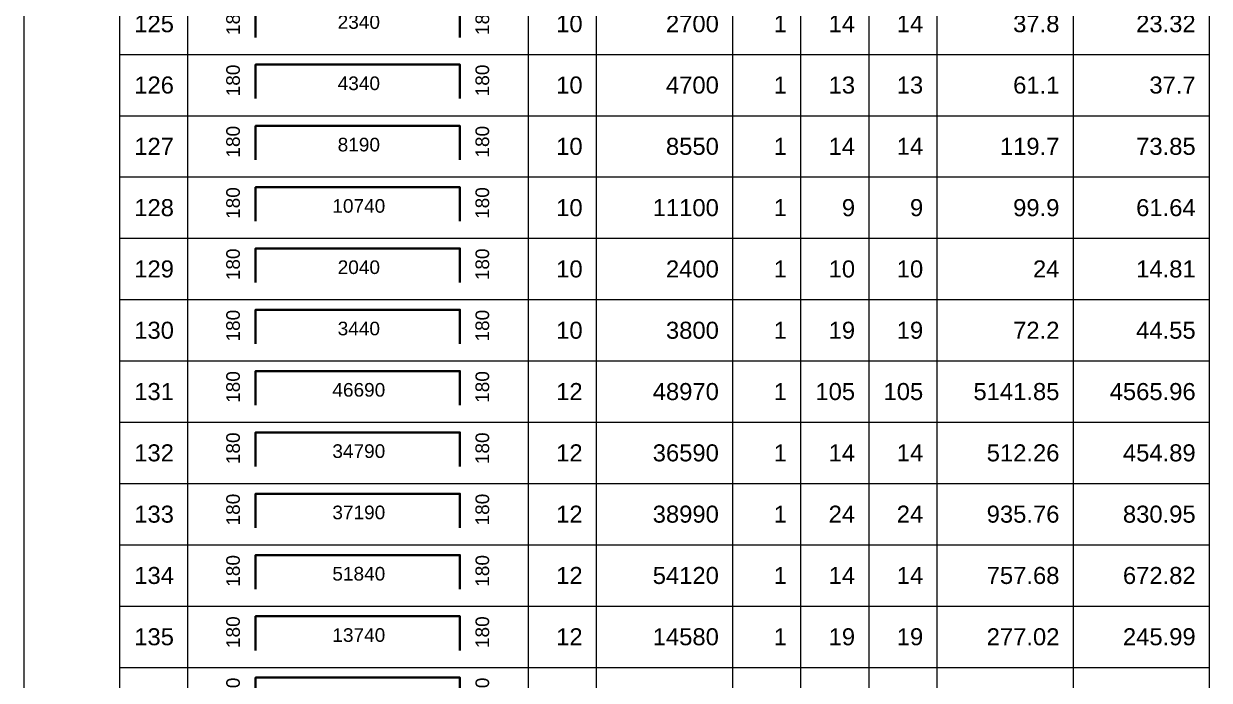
# Model space of a CAD drawing. Header units: millimetres. Extents: x -247377 to 927516, y -864259 to 155594.
# Drawn here: x 636100 to 653505, y -683548 to -673909 of the extents above; entities that cross this region are included whole.
import ezdxf
from ezdxf.enums import TextEntityAlignment as Align

# ---------------------------------------------------------------- set-up
doc = ezdxf.new("R2010")
doc.units = ezdxf.units.MM
doc.header["$MEASUREMENT"] = 0
for name, color, linetype, lineweight in [('NDC_FRAME', 7, 'Continuous', 20), ('NDC_S_REBAR', 4, 'Continuous', 35), ('NDC_S_VN TEXT', 7, 'Continuous', 20), ('NDC_Table', 3, 'Continuous', 20)]:
    doc.layers.add(name, color=color, linetype=linetype, lineweight=lineweight)
doc.styles.add('ARIAL', font='arial.ttf', dxfattribs={"width": 0.8})

# ---------------------------------------------------------------- blocks, each defined once
blk = doc.blocks.new('dang04')
at = {"layer": 'NDC_S_REBAR'}
blk.add_lwpolyline([(3405, -650), (3405, -150), (6405, -150), (6405, -650)], dxfattribs=at)
at = {"layer": 'NDC_Table'}
for p, q in [((0, 0), (0, -900)), ((1405, 0), (1405, -900)), ((2405, 0), (2405, -900)), ((7405, 0), (7405, -900)), ((8405, 0), (8405, -900)), ((10405, 0), (10405, -900)), ((11405, 0), (11405, -900)), ((12405, 0), (12405, -900)), ((13405, 0), (13405, -900)), ((15405, 0), (15405, -900)), ((17405, 0), (17405, -900)), ((1405, -900), (17405, -900))]:
    blk.add_line(p, q, dxfattribs=at)
at = {"layer": 'NDC_S_VN TEXT', "style": 'ARIAL'}
for p in [(3073, -150), (6733, -150)]:
    blk.add_attdef('D03', text='', height=200, rotation=90, dxfattribs=at).set_placement(p, align=Align.MIDDLE_RIGHT)
for p in [(2205, -450), (8205, -450), (10205, -450), (11205, -450), (12205, -450), (13205, -450), (15205, -450), (17205, -450)]:
    blk.add_attdef('D03', text='', height=250, dxfattribs=at).set_placement(p, align=Align.MIDDLE_RIGHT)
blk.add_attdef('D03', text='', height=200, dxfattribs=at).set_placement((4920, -425), align=Align.MIDDLE_CENTER)

msp = doc.modelspace()

# ---------------------------------------------------------------- block references
at = {"layer": 'NDC_FRAME'}
ref = msp.add_blockref('dang04', (636100.2, -673459.1), dxfattribs=at)
ref.add_attrib('D03', '125', dxfattribs={"layer": 'NDC_S_VN TEXT', "height": 250, "style": 'ARIAL'}).set_placement((638305.5, -673909.1), align=Align.MIDDLE_RIGHT)
ref.add_attrib('D03', '180', dxfattribs={"layer": 'NDC_S_VN TEXT', "height": 200, "rotation": 90, "style": 'ARIAL'}).set_placement((639173.5, -673609.1), align=Align.MIDDLE_RIGHT)
ref.add_attrib('D03', '2340', dxfattribs={"layer": 'NDC_S_VN TEXT', "height": 200, "style": 'ARIAL'}).set_placement((641019.8, -673883.8), align=Align.MIDDLE_CENTER)
ref.add_attrib('D03', '180', dxfattribs={"layer": 'NDC_S_VN TEXT', "height": 200, "rotation": 90, "style": 'ARIAL'}).set_placement((642832.7, -673609.1), align=Align.MIDDLE_RIGHT)
ref.add_attrib('D03', '10', dxfattribs={"layer": 'NDC_S_VN TEXT', "height": 250, "style": 'ARIAL'}).set_placement((644305.5, -673909.1), align=Align.MIDDLE_RIGHT)
ref.add_attrib('D03', '2700', dxfattribs={"layer": 'NDC_S_VN TEXT', "height": 250, "style": 'ARIAL'}).set_placement((646305.5, -673909.1), align=Align.MIDDLE_RIGHT)
ref.add_attrib('D03', '1', dxfattribs={"layer": 'NDC_S_VN TEXT', "height": 250, "style": 'ARIAL'}).set_placement((647305.5, -673909.1), align=Align.MIDDLE_RIGHT)
ref.add_attrib('D03', '14', dxfattribs={"layer": 'NDC_S_VN TEXT', "height": 250, "style": 'ARIAL'}).set_placement((648305.5, -673909.1), align=Align.MIDDLE_RIGHT)
ref.add_attrib('D03', '14', dxfattribs={"layer": 'NDC_S_VN TEXT', "height": 250, "style": 'ARIAL'}).set_placement((649305.5, -673908.8), align=Align.MIDDLE_RIGHT)
ref.add_attrib('D03', '37.8', dxfattribs={"layer": 'NDC_S_VN TEXT', "height": 250, "style": 'ARIAL'}).set_placement((651305.5, -673909.1), align=Align.MIDDLE_RIGHT)
ref.add_attrib('D03', '23.32', dxfattribs={"layer": 'NDC_S_VN TEXT', "height": 250, "style": 'ARIAL'}).set_placement((653305.5, -673909.1), align=Align.MIDDLE_RIGHT)
ref = msp.add_blockref('dang04', (636100.2, -674359.1), dxfattribs=at)
ref.add_attrib('D03', '126', dxfattribs={"layer": 'NDC_S_VN TEXT', "height": 250, "style": 'ARIAL'}).set_placement((638305.5, -674809.1), align=Align.MIDDLE_RIGHT)
ref.add_attrib('D03', '180', dxfattribs={"layer": 'NDC_S_VN TEXT', "height": 200, "rotation": 90, "style": 'ARIAL'}).set_placement((639173.5, -674509.1), align=Align.MIDDLE_RIGHT)
ref.add_attrib('D03', '4340', dxfattribs={"layer": 'NDC_S_VN TEXT', "height": 200, "style": 'ARIAL'}).set_placement((641019.8, -674783.8), align=Align.MIDDLE_CENTER)
ref.add_attrib('D03', '180', dxfattribs={"layer": 'NDC_S_VN TEXT', "height": 200, "rotation": 90, "style": 'ARIAL'}).set_placement((642832.7, -674509.1), align=Align.MIDDLE_RIGHT)
ref.add_attrib('D03', '10', dxfattribs={"layer": 'NDC_S_VN TEXT', "height": 250, "style": 'ARIAL'}).set_placement((644305.5, -674809.1), align=Align.MIDDLE_RIGHT)
ref.add_attrib('D03', '4700', dxfattribs={"layer": 'NDC_S_VN TEXT', "height": 250, "style": 'ARIAL'}).set_placement((646305.5, -674809.1), align=Align.MIDDLE_RIGHT)
ref.add_attrib('D03', '1', dxfattribs={"layer": 'NDC_S_VN TEXT', "height": 250, "style": 'ARIAL'}).set_placement((647305.5, -674809.1), align=Align.MIDDLE_RIGHT)
ref.add_attrib('D03', '13', dxfattribs={"layer": 'NDC_S_VN TEXT', "height": 250, "style": 'ARIAL'}).set_placement((648305.5, -674809.1), align=Align.MIDDLE_RIGHT)
ref.add_attrib('D03', '13', dxfattribs={"layer": 'NDC_S_VN TEXT', "height": 250, "style": 'ARIAL'}).set_placement((649305.5, -674808.8), align=Align.MIDDLE_RIGHT)
ref.add_attrib('D03', '61.1', dxfattribs={"layer": 'NDC_S_VN TEXT', "height": 250, "style": 'ARIAL'}).set_placement((651305.5, -674809.1), align=Align.MIDDLE_RIGHT)
ref.add_attrib('D03', '37.7', dxfattribs={"layer": 'NDC_S_VN TEXT', "height": 250, "style": 'ARIAL'}).set_placement((653305.5, -674809.1), align=Align.MIDDLE_RIGHT)
ref = msp.add_blockref('dang04', (636100.2, -675259.1), dxfattribs=at)
ref.add_attrib('D03', '127', dxfattribs={"layer": 'NDC_S_VN TEXT', "height": 250, "style": 'ARIAL'}).set_placement((638305.5, -675709.1), align=Align.MIDDLE_RIGHT)
ref.add_attrib('D03', '180', dxfattribs={"layer": 'NDC_S_VN TEXT', "height": 200, "rotation": 90, "style": 'ARIAL'}).set_placement((639173.5, -675409.1), align=Align.MIDDLE_RIGHT)
ref.add_attrib('D03', '8190', dxfattribs={"layer": 'NDC_S_VN TEXT', "height": 200, "style": 'ARIAL'}).set_placement((641019.8, -675683.8), align=Align.MIDDLE_CENTER)
ref.add_attrib('D03', '180', dxfattribs={"layer": 'NDC_S_VN TEXT', "height": 200, "rotation": 90, "style": 'ARIAL'}).set_placement((642832.7, -675409.1), align=Align.MIDDLE_RIGHT)
ref.add_attrib('D03', '10', dxfattribs={"layer": 'NDC_S_VN TEXT', "height": 250, "style": 'ARIAL'}).set_placement((644305.5, -675709.1), align=Align.MIDDLE_RIGHT)
ref.add_attrib('D03', '8550', dxfattribs={"layer": 'NDC_S_VN TEXT', "height": 250, "style": 'ARIAL'}).set_placement((646305.5, -675709.1), align=Align.MIDDLE_RIGHT)
ref.add_attrib('D03', '1', dxfattribs={"layer": 'NDC_S_VN TEXT', "height": 250, "style": 'ARIAL'}).set_placement((647305.5, -675709.1), align=Align.MIDDLE_RIGHT)
ref.add_attrib('D03', '14', dxfattribs={"layer": 'NDC_S_VN TEXT', "height": 250, "style": 'ARIAL'}).set_placement((648305.5, -675709.1), align=Align.MIDDLE_RIGHT)
ref.add_attrib('D03', '14', dxfattribs={"layer": 'NDC_S_VN TEXT', "height": 250, "style": 'ARIAL'}).set_placement((649305.5, -675708.8), align=Align.MIDDLE_RIGHT)
ref.add_attrib('D03', '119.7', dxfattribs={"layer": 'NDC_S_VN TEXT', "height": 250, "style": 'ARIAL'}).set_placement((651305.5, -675709.1), align=Align.MIDDLE_RIGHT)
ref.add_attrib('D03', '73.85', dxfattribs={"layer": 'NDC_S_VN TEXT', "height": 250, "style": 'ARIAL'}).set_placement((653305.5, -675709.1), align=Align.MIDDLE_RIGHT)
ref = msp.add_blockref('dang04', (636100.2, -676159.1), dxfattribs=at)
ref.add_attrib('D03', '128', dxfattribs={"layer": 'NDC_S_VN TEXT', "height": 250, "style": 'ARIAL'}).set_placement((638305.5, -676609.1), align=Align.MIDDLE_RIGHT)
ref.add_attrib('D03', '180', dxfattribs={"layer": 'NDC_S_VN TEXT', "height": 200, "rotation": 90, "style": 'ARIAL'}).set_placement((639173.5, -676309.1), align=Align.MIDDLE_RIGHT)
ref.add_attrib('D03', '10740', dxfattribs={"layer": 'NDC_S_VN TEXT', "height": 200, "style": 'ARIAL'}).set_placement((641019.8, -676583.8), align=Align.MIDDLE_CENTER)
ref.add_attrib('D03', '180', dxfattribs={"layer": 'NDC_S_VN TEXT', "height": 200, "rotation": 90, "style": 'ARIAL'}).set_placement((642832.7, -676309.1), align=Align.MIDDLE_RIGHT)
ref.add_attrib('D03', '10', dxfattribs={"layer": 'NDC_S_VN TEXT', "height": 250, "style": 'ARIAL'}).set_placement((644305.5, -676609.1), align=Align.MIDDLE_RIGHT)
ref.add_attrib('D03', '11100', dxfattribs={"layer": 'NDC_S_VN TEXT', "height": 250, "style": 'ARIAL'}).set_placement((646305.5, -676609.1), align=Align.MIDDLE_RIGHT)
ref.add_attrib('D03', '1', dxfattribs={"layer": 'NDC_S_VN TEXT', "height": 250, "style": 'ARIAL'}).set_placement((647305.5, -676609.1), align=Align.MIDDLE_RIGHT)
ref.add_attrib('D03', '9', dxfattribs={"layer": 'NDC_S_VN TEXT', "height": 250, "style": 'ARIAL'}).set_placement((648305.5, -676609.1), align=Align.MIDDLE_RIGHT)
ref.add_attrib('D03', '9', dxfattribs={"layer": 'NDC_S_VN TEXT', "height": 250, "style": 'ARIAL'}).set_placement((649305.5, -676608.8), align=Align.MIDDLE_RIGHT)
ref.add_attrib('D03', '99.9', dxfattribs={"layer": 'NDC_S_VN TEXT', "height": 250, "style": 'ARIAL'}).set_placement((651305.5, -676609.1), align=Align.MIDDLE_RIGHT)
ref.add_attrib('D03', '61.64', dxfattribs={"layer": 'NDC_S_VN TEXT', "height": 250, "style": 'ARIAL'}).set_placement((653305.5, -676609.1), align=Align.MIDDLE_RIGHT)
ref = msp.add_blockref('dang04', (636100.2, -677059.1), dxfattribs=at)
ref.add_attrib('D03', '129', dxfattribs={"layer": 'NDC_S_VN TEXT', "height": 250, "style": 'ARIAL'}).set_placement((638305.5, -677509.1), align=Align.MIDDLE_RIGHT)
ref.add_attrib('D03', '180', dxfattribs={"layer": 'NDC_S_VN TEXT', "height": 200, "rotation": 90, "style": 'ARIAL'}).set_placement((639173.5, -677209.1), align=Align.MIDDLE_RIGHT)
ref.add_attrib('D03', '2040', dxfattribs={"layer": 'NDC_S_VN TEXT', "height": 200, "style": 'ARIAL'}).set_placement((641019.8, -677483.8), align=Align.MIDDLE_CENTER)
ref.add_attrib('D03', '180', dxfattribs={"layer": 'NDC_S_VN TEXT', "height": 200, "rotation": 90, "style": 'ARIAL'}).set_placement((642832.7, -677209.1), align=Align.MIDDLE_RIGHT)
ref.add_attrib('D03', '10', dxfattribs={"layer": 'NDC_S_VN TEXT', "height": 250, "style": 'ARIAL'}).set_placement((644305.5, -677509.1), align=Align.MIDDLE_RIGHT)
ref.add_attrib('D03', '2400', dxfattribs={"layer": 'NDC_S_VN TEXT', "height": 250, "style": 'ARIAL'}).set_placement((646305.5, -677509.1), align=Align.MIDDLE_RIGHT)
ref.add_attrib('D03', '1', dxfattribs={"layer": 'NDC_S_VN TEXT', "height": 250, "style": 'ARIAL'}).set_placement((647305.5, -677509.1), align=Align.MIDDLE_RIGHT)
ref.add_attrib('D03', '10', dxfattribs={"layer": 'NDC_S_VN TEXT', "height": 250, "style": 'ARIAL'}).set_placement((648305.5, -677509.1), align=Align.MIDDLE_RIGHT)
ref.add_attrib('D03', '10', dxfattribs={"layer": 'NDC_S_VN TEXT', "height": 250, "style": 'ARIAL'}).set_placement((649305.5, -677508.8), align=Align.MIDDLE_RIGHT)
ref.add_attrib('D03', '24', dxfattribs={"layer": 'NDC_S_VN TEXT', "height": 250, "style": 'ARIAL'}).set_placement((651305.5, -677509.1), align=Align.MIDDLE_RIGHT)
ref.add_attrib('D03', '14.81', dxfattribs={"layer": 'NDC_S_VN TEXT', "height": 250, "style": 'ARIAL'}).set_placement((653305.5, -677509.1), align=Align.MIDDLE_RIGHT)
ref = msp.add_blockref('dang04', (636100.2, -677959.1), dxfattribs=at)
ref.add_attrib('D03', '130', dxfattribs={"layer": 'NDC_S_VN TEXT', "height": 250, "style": 'ARIAL'}).set_placement((638305.5, -678409.1), align=Align.MIDDLE_RIGHT)
ref.add_attrib('D03', '180', dxfattribs={"layer": 'NDC_S_VN TEXT', "height": 200, "rotation": 90, "style": 'ARIAL'}).set_placement((639173.5, -678109.1), align=Align.MIDDLE_RIGHT)
ref.add_attrib('D03', '3440', dxfattribs={"layer": 'NDC_S_VN TEXT', "height": 200, "style": 'ARIAL'}).set_placement((641019.8, -678383.8), align=Align.MIDDLE_CENTER)
ref.add_attrib('D03', '180', dxfattribs={"layer": 'NDC_S_VN TEXT', "height": 200, "rotation": 90, "style": 'ARIAL'}).set_placement((642832.7, -678109.1), align=Align.MIDDLE_RIGHT)
ref.add_attrib('D03', '10', dxfattribs={"layer": 'NDC_S_VN TEXT', "height": 250, "style": 'ARIAL'}).set_placement((644305.5, -678409.1), align=Align.MIDDLE_RIGHT)
ref.add_attrib('D03', '3800', dxfattribs={"layer": 'NDC_S_VN TEXT', "height": 250, "style": 'ARIAL'}).set_placement((646305.5, -678409.1), align=Align.MIDDLE_RIGHT)
ref.add_attrib('D03', '1', dxfattribs={"layer": 'NDC_S_VN TEXT', "height": 250, "style": 'ARIAL'}).set_placement((647305.5, -678409.1), align=Align.MIDDLE_RIGHT)
ref.add_attrib('D03', '19', dxfattribs={"layer": 'NDC_S_VN TEXT', "height": 250, "style": 'ARIAL'}).set_placement((648305.5, -678409.1), align=Align.MIDDLE_RIGHT)
ref.add_attrib('D03', '19', dxfattribs={"layer": 'NDC_S_VN TEXT', "height": 250, "style": 'ARIAL'}).set_placement((649305.5, -678408.8), align=Align.MIDDLE_RIGHT)
ref.add_attrib('D03', '72.2', dxfattribs={"layer": 'NDC_S_VN TEXT', "height": 250, "style": 'ARIAL'}).set_placement((651305.5, -678409.1), align=Align.MIDDLE_RIGHT)
ref.add_attrib('D03', '44.55', dxfattribs={"layer": 'NDC_S_VN TEXT', "height": 250, "style": 'ARIAL'}).set_placement((653305.5, -678409.1), align=Align.MIDDLE_RIGHT)
ref = msp.add_blockref('dang04', (636100.2, -678859.1), dxfattribs=at)
ref.add_attrib('D03', '131', dxfattribs={"layer": 'NDC_S_VN TEXT', "height": 250, "style": 'ARIAL'}).set_placement((638305.5, -679309.1), align=Align.MIDDLE_RIGHT)
ref.add_attrib('D03', '180', dxfattribs={"layer": 'NDC_S_VN TEXT', "height": 200, "rotation": 90, "style": 'ARIAL'}).set_placement((639173.5, -679009.1), align=Align.MIDDLE_RIGHT)
ref.add_attrib('D03', '46690', dxfattribs={"layer": 'NDC_S_VN TEXT', "height": 200, "style": 'ARIAL'}).set_placement((641019.8, -679283.8), align=Align.MIDDLE_CENTER)
ref.add_attrib('D03', '180', dxfattribs={"layer": 'NDC_S_VN TEXT', "height": 200, "rotation": 90, "style": 'ARIAL'}).set_placement((642832.7, -679009.1), align=Align.MIDDLE_RIGHT)
ref.add_attrib('D03', '12', dxfattribs={"layer": 'NDC_S_VN TEXT', "height": 250, "style": 'ARIAL'}).set_placement((644305.5, -679309.1), align=Align.MIDDLE_RIGHT)
ref.add_attrib('D03', '48970', dxfattribs={"layer": 'NDC_S_VN TEXT', "height": 250, "style": 'ARIAL'}).set_placement((646305.5, -679309.1), align=Align.MIDDLE_RIGHT)
ref.add_attrib('D03', '1', dxfattribs={"layer": 'NDC_S_VN TEXT', "height": 250, "style": 'ARIAL'}).set_placement((647305.5, -679309.1), align=Align.MIDDLE_RIGHT)
ref.add_attrib('D03', '105', dxfattribs={"layer": 'NDC_S_VN TEXT', "height": 250, "style": 'ARIAL'}).set_placement((648305.5, -679309.1), align=Align.MIDDLE_RIGHT)
ref.add_attrib('D03', '105', dxfattribs={"layer": 'NDC_S_VN TEXT', "height": 250, "style": 'ARIAL'}).set_placement((649305.5, -679308.8), align=Align.MIDDLE_RIGHT)
ref.add_attrib('D03', '5141.85', dxfattribs={"layer": 'NDC_S_VN TEXT', "height": 250, "style": 'ARIAL'}).set_placement((651305.5, -679309.1), align=Align.MIDDLE_RIGHT)
ref.add_attrib('D03', '4565.96', dxfattribs={"layer": 'NDC_S_VN TEXT', "height": 250, "style": 'ARIAL'}).set_placement((653305.5, -679309.1), align=Align.MIDDLE_RIGHT)
ref = msp.add_blockref('dang04', (636100.2, -679759.1), dxfattribs=at)
ref.add_attrib('D03', '132', dxfattribs={"layer": 'NDC_S_VN TEXT', "height": 250, "style": 'ARIAL'}).set_placement((638305.5, -680209.1), align=Align.MIDDLE_RIGHT)
ref.add_attrib('D03', '180', dxfattribs={"layer": 'NDC_S_VN TEXT', "height": 200, "rotation": 90, "style": 'ARIAL'}).set_placement((639173.5, -679909.1), align=Align.MIDDLE_RIGHT)
ref.add_attrib('D03', '34790', dxfattribs={"layer": 'NDC_S_VN TEXT', "height": 200, "style": 'ARIAL'}).set_placement((641019.8, -680183.8), align=Align.MIDDLE_CENTER)
ref.add_attrib('D03', '180', dxfattribs={"layer": 'NDC_S_VN TEXT', "height": 200, "rotation": 90, "style": 'ARIAL'}).set_placement((642832.7, -679909.1), align=Align.MIDDLE_RIGHT)
ref.add_attrib('D03', '12', dxfattribs={"layer": 'NDC_S_VN TEXT', "height": 250, "style": 'ARIAL'}).set_placement((644305.5, -680209.1), align=Align.MIDDLE_RIGHT)
ref.add_attrib('D03', '36590', dxfattribs={"layer": 'NDC_S_VN TEXT', "height": 250, "style": 'ARIAL'}).set_placement((646305.5, -680209.1), align=Align.MIDDLE_RIGHT)
ref.add_attrib('D03', '1', dxfattribs={"layer": 'NDC_S_VN TEXT', "height": 250, "style": 'ARIAL'}).set_placement((647305.5, -680209.1), align=Align.MIDDLE_RIGHT)
ref.add_attrib('D03', '14', dxfattribs={"layer": 'NDC_S_VN TEXT', "height": 250, "style": 'ARIAL'}).set_placement((648305.5, -680209.1), align=Align.MIDDLE_RIGHT)
ref.add_attrib('D03', '14', dxfattribs={"layer": 'NDC_S_VN TEXT', "height": 250, "style": 'ARIAL'}).set_placement((649305.5, -680208.8), align=Align.MIDDLE_RIGHT)
ref.add_attrib('D03', '512.26', dxfattribs={"layer": 'NDC_S_VN TEXT', "height": 250, "style": 'ARIAL'}).set_placement((651305.5, -680209.1), align=Align.MIDDLE_RIGHT)
ref.add_attrib('D03', '454.89', dxfattribs={"layer": 'NDC_S_VN TEXT', "height": 250, "style": 'ARIAL'}).set_placement((653305.5, -680209.1), align=Align.MIDDLE_RIGHT)
ref = msp.add_blockref('dang04', (636100.2, -680659.1), dxfattribs=at)
ref.add_attrib('D03', '133', dxfattribs={"layer": 'NDC_S_VN TEXT', "height": 250, "style": 'ARIAL'}).set_placement((638305.5, -681109.1), align=Align.MIDDLE_RIGHT)
ref.add_attrib('D03', '180', dxfattribs={"layer": 'NDC_S_VN TEXT', "height": 200, "rotation": 90, "style": 'ARIAL'}).set_placement((639173.5, -680809.1), align=Align.MIDDLE_RIGHT)
ref.add_attrib('D03', '37190', dxfattribs={"layer": 'NDC_S_VN TEXT', "height": 200, "style": 'ARIAL'}).set_placement((641019.8, -681083.8), align=Align.MIDDLE_CENTER)
ref.add_attrib('D03', '180', dxfattribs={"layer": 'NDC_S_VN TEXT', "height": 200, "rotation": 90, "style": 'ARIAL'}).set_placement((642832.7, -680809.1), align=Align.MIDDLE_RIGHT)
ref.add_attrib('D03', '12', dxfattribs={"layer": 'NDC_S_VN TEXT', "height": 250, "style": 'ARIAL'}).set_placement((644305.5, -681109.1), align=Align.MIDDLE_RIGHT)
ref.add_attrib('D03', '38990', dxfattribs={"layer": 'NDC_S_VN TEXT', "height": 250, "style": 'ARIAL'}).set_placement((646305.5, -681109.1), align=Align.MIDDLE_RIGHT)
ref.add_attrib('D03', '1', dxfattribs={"layer": 'NDC_S_VN TEXT', "height": 250, "style": 'ARIAL'}).set_placement((647305.5, -681109.1), align=Align.MIDDLE_RIGHT)
ref.add_attrib('D03', '24', dxfattribs={"layer": 'NDC_S_VN TEXT', "height": 250, "style": 'ARIAL'}).set_placement((648305.5, -681109.1), align=Align.MIDDLE_RIGHT)
ref.add_attrib('D03', '24', dxfattribs={"layer": 'NDC_S_VN TEXT', "height": 250, "style": 'ARIAL'}).set_placement((649305.5, -681108.8), align=Align.MIDDLE_RIGHT)
ref.add_attrib('D03', '935.76', dxfattribs={"layer": 'NDC_S_VN TEXT', "height": 250, "style": 'ARIAL'}).set_placement((651305.5, -681109.1), align=Align.MIDDLE_RIGHT)
ref.add_attrib('D03', '830.95', dxfattribs={"layer": 'NDC_S_VN TEXT', "height": 250, "style": 'ARIAL'}).set_placement((653305.5, -681109.1), align=Align.MIDDLE_RIGHT)
ref = msp.add_blockref('dang04', (636100.2, -681559.1), dxfattribs=at)
ref.add_attrib('D03', '134', dxfattribs={"layer": 'NDC_S_VN TEXT', "height": 250, "style": 'ARIAL'}).set_placement((638305.5, -682009.1), align=Align.MIDDLE_RIGHT)
ref.add_attrib('D03', '180', dxfattribs={"layer": 'NDC_S_VN TEXT', "height": 200, "rotation": 90, "style": 'ARIAL'}).set_placement((639173.5, -681709.1), align=Align.MIDDLE_RIGHT)
ref.add_attrib('D03', '51840', dxfattribs={"layer": 'NDC_S_VN TEXT', "height": 200, "style": 'ARIAL'}).set_placement((641019.8, -681983.8), align=Align.MIDDLE_CENTER)
ref.add_attrib('D03', '180', dxfattribs={"layer": 'NDC_S_VN TEXT', "height": 200, "rotation": 90, "style": 'ARIAL'}).set_placement((642832.7, -681709.1), align=Align.MIDDLE_RIGHT)
ref.add_attrib('D03', '12', dxfattribs={"layer": 'NDC_S_VN TEXT', "height": 250, "style": 'ARIAL'}).set_placement((644305.5, -682009.1), align=Align.MIDDLE_RIGHT)
ref.add_attrib('D03', '54120', dxfattribs={"layer": 'NDC_S_VN TEXT', "height": 250, "style": 'ARIAL'}).set_placement((646305.5, -682009.1), align=Align.MIDDLE_RIGHT)
ref.add_attrib('D03', '1', dxfattribs={"layer": 'NDC_S_VN TEXT', "height": 250, "style": 'ARIAL'}).set_placement((647305.5, -682009.1), align=Align.MIDDLE_RIGHT)
ref.add_attrib('D03', '14', dxfattribs={"layer": 'NDC_S_VN TEXT', "height": 250, "style": 'ARIAL'}).set_placement((648305.5, -682009.1), align=Align.MIDDLE_RIGHT)
ref.add_attrib('D03', '14', dxfattribs={"layer": 'NDC_S_VN TEXT', "height": 250, "style": 'ARIAL'}).set_placement((649305.5, -682008.8), align=Align.MIDDLE_RIGHT)
ref.add_attrib('D03', '757.68', dxfattribs={"layer": 'NDC_S_VN TEXT', "height": 250, "style": 'ARIAL'}).set_placement((651305.5, -682009.1), align=Align.MIDDLE_RIGHT)
ref.add_attrib('D03', '672.82', dxfattribs={"layer": 'NDC_S_VN TEXT', "height": 250, "style": 'ARIAL'}).set_placement((653305.5, -682009.1), align=Align.MIDDLE_RIGHT)
ref = msp.add_blockref('dang04', (636100.2, -682459.1), dxfattribs=at)
ref.add_attrib('D03', '135', dxfattribs={"layer": 'NDC_S_VN TEXT', "height": 250, "style": 'ARIAL'}).set_placement((638305.5, -682909.1), align=Align.MIDDLE_RIGHT)
ref.add_attrib('D03', '180', dxfattribs={"layer": 'NDC_S_VN TEXT', "height": 200, "rotation": 90, "style": 'ARIAL'}).set_placement((639173.5, -682609.1), align=Align.MIDDLE_RIGHT)
ref.add_attrib('D03', '13740', dxfattribs={"layer": 'NDC_S_VN TEXT', "height": 200, "style": 'ARIAL'}).set_placement((641019.8, -682883.8), align=Align.MIDDLE_CENTER)
ref.add_attrib('D03', '180', dxfattribs={"layer": 'NDC_S_VN TEXT', "height": 200, "rotation": 90, "style": 'ARIAL'}).set_placement((642832.7, -682609.1), align=Align.MIDDLE_RIGHT)
ref.add_attrib('D03', '12', dxfattribs={"layer": 'NDC_S_VN TEXT', "height": 250, "style": 'ARIAL'}).set_placement((644305.5, -682909.1), align=Align.MIDDLE_RIGHT)
ref.add_attrib('D03', '14580', dxfattribs={"layer": 'NDC_S_VN TEXT', "height": 250, "style": 'ARIAL'}).set_placement((646305.5, -682909.1), align=Align.MIDDLE_RIGHT)
ref.add_attrib('D03', '1', dxfattribs={"layer": 'NDC_S_VN TEXT', "height": 250, "style": 'ARIAL'}).set_placement((647305.5, -682909.1), align=Align.MIDDLE_RIGHT)
ref.add_attrib('D03', '19', dxfattribs={"layer": 'NDC_S_VN TEXT', "height": 250, "style": 'ARIAL'}).set_placement((648305.5, -682909.1), align=Align.MIDDLE_RIGHT)
ref.add_attrib('D03', '19', dxfattribs={"layer": 'NDC_S_VN TEXT', "height": 250, "style": 'ARIAL'}).set_placement((649305.5, -682908.8), align=Align.MIDDLE_RIGHT)
ref.add_attrib('D03', '277.02', dxfattribs={"layer": 'NDC_S_VN TEXT', "height": 250, "style": 'ARIAL'}).set_placement((651305.5, -682909.1), align=Align.MIDDLE_RIGHT)
ref.add_attrib('D03', '245.99', dxfattribs={"layer": 'NDC_S_VN TEXT', "height": 250, "style": 'ARIAL'}).set_placement((653305.5, -682909.1), align=Align.MIDDLE_RIGHT)
ref = msp.add_blockref('dang04', (636100.2, -683359.1), dxfattribs=at)
ref.add_attrib('D03', '136', dxfattribs={"layer": 'NDC_S_VN TEXT', "height": 250, "style": 'ARIAL'}).set_placement((638305.5, -683809.1), align=Align.MIDDLE_RIGHT)
ref.add_attrib('D03', '180', dxfattribs={"layer": 'NDC_S_VN TEXT', "height": 200, "rotation": 90, "style": 'ARIAL'}).set_placement((639173.5, -683509.1), align=Align.MIDDLE_RIGHT)
ref.add_attrib('D03', '34090', dxfattribs={"layer": 'NDC_S_VN TEXT', "height": 200, "style": 'ARIAL'}).set_placement((641019.8, -683783.8), align=Align.MIDDLE_CENTER)
ref.add_attrib('D03', '180', dxfattribs={"layer": 'NDC_S_VN TEXT', "height": 200, "rotation": 90, "style": 'ARIAL'}).set_placement((642832.7, -683509.1), align=Align.MIDDLE_RIGHT)
ref.add_attrib('D03', '12', dxfattribs={"layer": 'NDC_S_VN TEXT', "height": 250, "style": 'ARIAL'}).set_placement((644305.5, -683809.1), align=Align.MIDDLE_RIGHT)
ref.add_attrib('D03', '35890', dxfattribs={"layer": 'NDC_S_VN TEXT', "height": 250, "style": 'ARIAL'}).set_placement((646305.5, -683809.1), align=Align.MIDDLE_RIGHT)
ref.add_attrib('D03', '1', dxfattribs={"layer": 'NDC_S_VN TEXT', "height": 250, "style": 'ARIAL'}).set_placement((647305.5, -683809.1), align=Align.MIDDLE_RIGHT)
ref.add_attrib('D03', '23', dxfattribs={"layer": 'NDC_S_VN TEXT', "height": 250, "style": 'ARIAL'}).set_placement((648305.5, -683809.1), align=Align.MIDDLE_RIGHT)
ref.add_attrib('D03', '23', dxfattribs={"layer": 'NDC_S_VN TEXT', "height": 250, "style": 'ARIAL'}).set_placement((649305.5, -683808.8), align=Align.MIDDLE_RIGHT)
ref.add_attrib('D03', '825.47', dxfattribs={"layer": 'NDC_S_VN TEXT', "height": 250, "style": 'ARIAL'}).set_placement((651305.5, -683809.1), align=Align.MIDDLE_RIGHT)
ref.add_attrib('D03', '733.02', dxfattribs={"layer": 'NDC_S_VN TEXT', "height": 250, "style": 'ARIAL'}).set_placement((653305.5, -683809.1), align=Align.MIDDLE_RIGHT)

doc.saveas('drawing.dxf')
